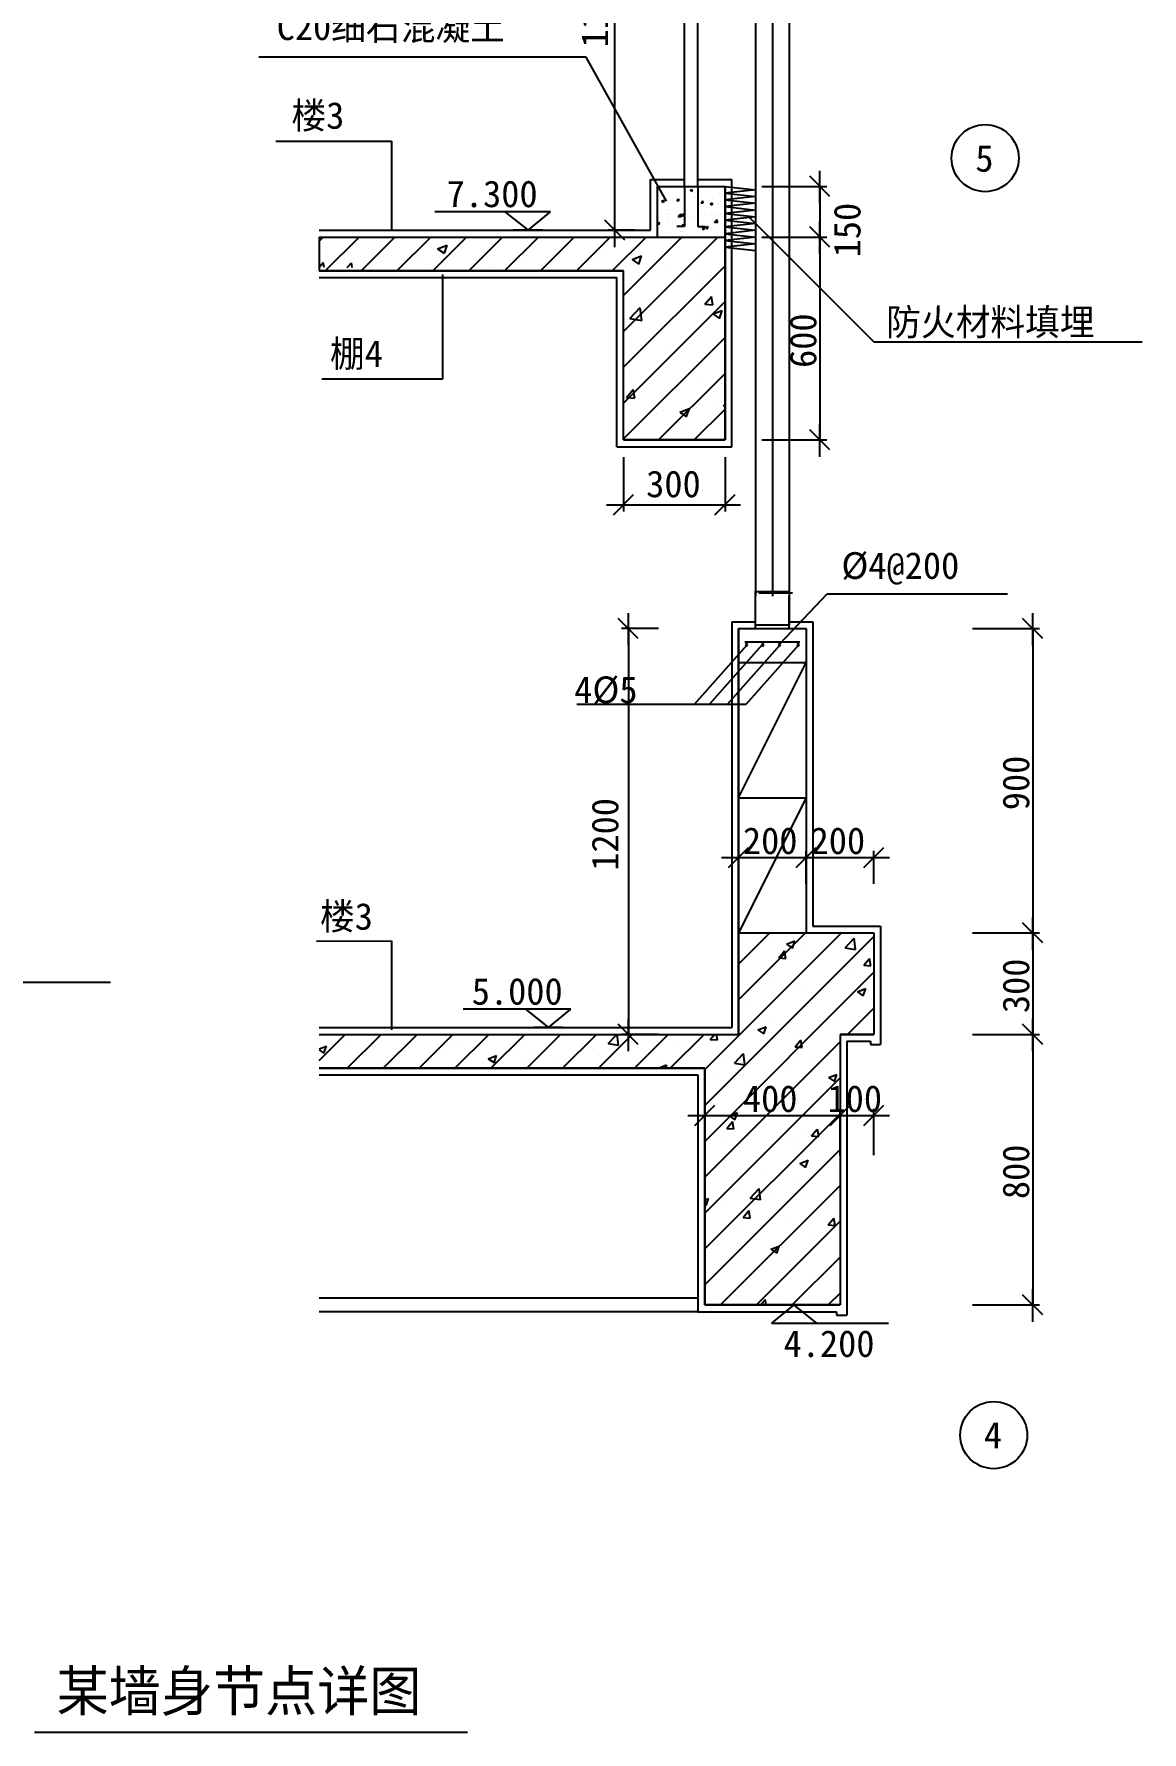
# Model space of a CAD drawing. Header units: metres. Extents: x -3982 to 122908, y 2504 to 184185.
# Drawn here: x 57399 to 122908, y 2504 to 102941 of the extents above; entities that cross this region are included whole.
import ezdxf

# ---------------------------------------------------------------- set-up
doc = ezdxf.new("R2010")
doc.units = ezdxf.units.M
for name, color, linetype in [('1', 4, 'Continuous'), ('BLOCK', 7, 'Continuous'), ('CUXING', 1, 'Continuous'), ('DIM', 3, 'Continuous'), ('TEXT', 7, 'Continuous')]:
    doc.layers.add(name, color=color, linetype=linetype)

# ---------------------------------------------------------------- blocks, each defined once
blk = doc.blocks.new('_DIMX')
blk.add_line((-111.11, 0), (102.7, 0))
blk.add_lwpolyline([(-65.71, -65.18), (66.45, 67.04)])

msp = doc.modelspace()

# ---------------------------------------------------------------- linework, layer by layer
for p, q in [((91745.54, 91328.08), (91745.54, 113321.54)), ((94253.43, 90928.08), (94253.43, 93928.08)), ((94253.43, 93928.08), (98253.43, 93928.08)), ((94857.85, 93813.56), (94857.85, 93813.56)), ((94907.4, 93495.75), (94907.4, 93495.75)), ((95992.98, 93485.48), (95992.98, 93485.48)), ((96073.77, 93695.96), (96073.77, 93695.96)), ((96188.6, 93695.98), (96328.64, 93749.73)), ((96188.6, 93695.98), (96288.09, 93628.88)), ((96290.86, 93626.94), (96331.41, 93747.8)), ((96493.66, 93551.39), (96493.66, 93551.39)), ((96882.51, 93425.76), (96882.51, 93425.76)), ((97240.15, 93896.17), (97240.15, 93896.17)), ((97251.12, 93651.12), (97251.12, 93651.12)), ((97909.39, 93566.58), (97909.39, 93566.58)), ((98253.43, 93928.08), (98253.43, 90928.08)), ((100434.81, 93928.08), (104265.82, 93928.08)), ((103865.82, 93928.08), (103865.82, 90928.08)), ((87929.97, 92420.18), (81096.14, 92420.18)), ((94302.93, 93357.19), (94302.93, 93357.19)), ((94508.15, 93050.92), (94648.19, 93104.67)), ((94508.16, 93050.92), (94607.64, 92983.81)), ((94610.41, 92981.88), (94650.97, 93102.74)), ((94729.88, 93319.19), (94729.88, 93319.19)), ((94809.21, 92481.98), (94809.21, 92481.98)), ((94833.53, 93147.77), (94833.53, 93147.77)), ((95370.57, 93312.08), (95370.57, 93312.08)), ((95414.11, 93082.98), (95510.53, 93197.89)), ((95414.11, 93082.98), (95533.65, 93072.53)), ((95466.84, 92696.66), (95466.84, 92696.66)), ((95536.42, 93070.58), (95513.29, 93195.95)), ((95819.42, 92610.02), (95819.42, 92610.02)), ((95843.74, 93275.81), (95843.74, 93275.81)), ((95967.52, 92762.57), (95967.52, 92762.57)), ((95991.2, 92502.63), (95991.2, 92502.63)), ((96438.22, 93266.97), (96438.22, 93266.97)), ((96724.98, 92862.29), (96724.98, 92862.29)), ((96848.63, 92957.48), (96945.05, 93072.39)), ((96848.63, 92957.48), (96968.18, 92947.02)), ((96858.19, 92759.97), (96858.19, 92759.97)), ((96970.94, 92945.08), (96947.81, 93070.44)), ((97157.57, 92702.84), (97157.57, 92702.84)), ((97382.41, 92890.74), (97522.45, 92944.5)), ((97382.41, 92890.74), (97481.9, 92823.64)), ((97484.67, 92821.71), (97525.23, 92942.56)), ((97505.86, 93221.86), (97505.86, 93221.86)), ((97885.07, 92900.79), (97885.07, 92900.79)), ((97988.08, 93028.58), (97988.08, 93028.58)), ((94257.09, 91704.1), (94353.51, 91819.01)), ((94257.09, 91704.1), (94376.64, 91693.65)), ((94335.15, 92066.55), (94335.15, 92066.55)), ((94379.4, 91691.7), (94356.28, 91817.07)), ((94784.89, 91816.19), (94784.89, 91816.19)), ((94824.83, 92302.42), (94824.83, 92302.42)), ((94940.7, 91907.83), (94940.7, 91907.83)), ((94981.1, 92290.09), (94981.1, 92290.09)), ((95304.06, 91863.29), (95304.06, 91863.29)), ((95402.8, 92021.44), (95402.8, 92021.44)), ((95441.38, 91973.75), (95441.38, 91973.75)), ((95493.47, 92143.96), (95649.25, 92306.31)), ((95493.47, 92143.96), (95671.35, 92116.38)), ((95674.15, 92114.32), (95652.05, 92304.26)), ((95691.61, 91578.6), (95788.03, 91693.51)), ((95691.61, 91578.6), (95811.16, 91568.14)), ((95701.97, 92245.68), (95842.01, 92299.43)), ((95701.97, 92245.68), (95801.45, 92178.58)), ((95813.92, 91566.2), (95790.8, 91691.56)), ((95795.1, 91944.23), (95795.1, 91944.23)), ((95804.23, 92176.64), (95844.78, 92297.5)), ((96048.75, 92244.98), (96048.75, 92244.98)), ((96198.84, 92073.47), (96198.84, 92073.47)), ((96470.43, 92063.5), (96470.43, 92063.5)), ((96470.44, 91976.33), (96470.44, 91976.33)), ((96809.55, 91428.4), (96809.55, 91428.4)), ((96833.87, 92094.18), (96833.87, 92094.18)), ((96895.78, 91440.44), (97035.82, 91494.2)), ((96895.78, 91440.44), (96995.27, 91373.34)), ((96935.81, 91450.94), (96935.81, 91450.94)), ((96998.04, 91371.41), (97038.59, 91492.26)), ((97116.39, 92199.87), (97116.39, 92199.87)), ((97126.13, 91453.1), (97222.55, 91568)), ((97126.13, 91453.1), (97245.68, 91442.64)), ((97248.44, 91440.69), (97225.32, 91566.06)), ((97436.49, 91516.85), (97436.49, 91516.85)), ((97461.94, 92239.76), (97461.94, 92239.76)), ((97538.09, 91931.22), (97538.09, 91931.22)), ((97627.96, 91812.92), (97783.73, 91975.28)), ((97627.96, 91812.92), (97805.83, 91785.34)), ((97636.8, 92263.71), (97636.8, 92263.71)), ((97808.63, 91783.28), (97786.54, 91973.22)), ((97836.43, 91569.22), (97836.43, 91569.22)), ((97860.75, 92235.01), (97860.75, 92235.01)), ((97962.62, 92305.68), (97962.62, 92305.68)), ((98184.04, 92154.76), (98184.04, 92154.76)), ((98193.95, 91616.57), (98193.95, 91616.57)), ((74253.43, 90686.74), (74494.77, 90928.08)), ((74253.43, 90928.08), (98253.43, 90928.08)), ((74616.09, 88928.08), (76616.09, 90928.08)), ((76737.41, 88928.08), (78737.41, 90928.08)), ((78858.73, 88928.08), (80858.73, 90928.08)), ((80980.05, 88928.08), (82980.05, 90928.08)), ((81260.43, 90240.6), (81820.58, 90455.62)), ((81661.13, 89970.25), (81823.34, 90453.68)), ((82795.79, 90617.15), (82795.79, 90617.15)), ((83101.37, 88928.08), (85101.37, 90928.08)), ((85222.7, 88928.08), (87222.7, 90928.08)), ((85825.65, 91016.04), (85825.65, 91016.04)), ((87319.41, 91087.96), (87319.41, 91087.96)), ((87344.02, 88928.08), (89344.02, 90928.08)), ((88805.86, 90413.59), (88805.86, 90413.59)), ((89465.34, 88928.08), (91465.34, 90928.08)), ((92915.77, 91328.08), (91345.54, 91328.08)), ((91586.66, 88928.08), (93586.66, 90928.08)), ((92253.43, 87473.53), (95707.98, 90928.08)), ((92253.43, 85352.21), (97829.3, 90928.08)), ((92913.36, 90976.88), (92913.36, 90976.88)), ((94414.56, 91119.01), (94414.56, 91119.01)), ((94583.2, 91273.48), (94583.2, 91273.48)), ((94760.57, 91150.41), (94760.57, 91150.41)), ((94901.5, 90963.17), (94901.5, 90963.17)), ((94915.24, 91184.92), (94915.24, 91184.92)), ((95650.84, 91228.37), (95650.84, 91228.37)), ((95672.71, 91284.65), (95672.71, 91284.65)), ((95770.78, 91278.44), (95770.78, 91278.44)), ((96067.88, 91163.38), (96067.88, 91163.38)), ((96718.49, 91183.26), (96718.49, 91183.26)), ((97234.25, 91363.59), (97234.25, 91363.59)), ((97786.13, 91138.15), (97786.13, 91138.15)), ((98253.43, 90928.08), (98253.43, 78928.08)), ((100434.81, 90928.08), (104265.82, 90928.08)), ((100434.81, 90928.08), (104265.82, 90928.08)), ((103865.82, 90928.08), (103865.82, 78928.08)), ((74253.43, 89142.01), (74493.28, 89427.86)), ((74550.97, 89128.08), (74496.03, 89425.91)), ((75740.67, 89688.32), (75740.67, 89688.32)), ((75906.66, 89128.08), (76168.16, 89400.62)), ((75981.11, 89562.69), (75981.11, 89562.69)), ((76202.42, 89128.08), (76170.95, 89398.57)), ((77988.43, 89486.28), (77988.43, 89486.28)), ((80793.07, 90353.49), (80793.07, 90353.49)), ((81260.44, 90240.6), (81658.37, 89972.19)), ((82653.92, 90287.12), (82653.92, 90287.12)), ((84650.77, 89813.78), (84650.77, 89813.78)), ((92757.47, 89599.9), (93317.62, 89814.92)), ((92757.47, 89599.9), (93155.41, 89331.49)), ((93158.16, 89329.54), (93320.37, 89812.97)), ((92253.43, 88928.08), (74253.43, 88928.08)), ((80251.69, 89382.25), (80251.69, 89382.25)), ((80609.92, 89301.63), (80609.92, 89301.63)), ((84522.27, 89201.81), (84522.27, 89201.81)), ((92253.43, 83230.89), (98253.43, 89230.89)), ((92253.43, 78928.08), (92253.43, 88928.08)), ((93063.43, 88840.94), (93063.43, 88840.94)), ((93806.07, 89188.46), (93806.07, 89188.46)), ((95040.18, 89089.15), (95040.18, 89089.15)), ((96856.93, 88825.88), (96856.93, 88825.88)), ((97334.01, 88660.5), (97334.01, 88660.5)), ((92816.08, 88313.73), (92816.08, 88313.73)), ((94750.21, 87766.34), (94750.21, 87766.34)), ((97059.94, 86960.16), (97445.61, 87419.79)), ((97540.86, 86916.36), (97448.35, 87417.82)), ((92253.43, 81109.57), (98253.43, 87109.57)), ((92620.91, 86102.9), (93244.02, 86752.32)), ((93335.19, 85990.5), (93246.8, 86750.26)), ((96753.91, 86698.32), (96753.91, 86698.32)), ((97059.94, 86960.16), (97538.11, 86918.33)), ((97532.73, 86378.95), (98092.87, 86593.97)), ((97532.73, 86378.95), (97930.67, 86110.53)), ((97933.42, 86108.58), (98095.63, 86592.02)), ((92620.91, 86102.91), (93332.41, 85992.56)), ((92718.8, 85650.58), (92718.8, 85650.58)), ((96759.65, 86162.72), (96759.65, 86162.72)), ((92253.43, 78988.25), (98253.43, 84988.25)), ((95742.4, 84594.03), (95742.4, 84594.03)), ((94649.36, 83543.03), (94649.36, 83543.03)), ((94709.88, 84315.84), (94709.88, 84315.84)), ((96652.08, 83806.69), (96652.08, 83806.69)), ((96662.37, 83499.57), (96662.37, 83499.57)), ((92621.52, 82987.42), (92621.52, 82987.42)), ((94314.58, 78928.08), (98253.43, 82866.93)), ((96626.8, 82559.3), (96626.8, 82559.3)), ((92431.86, 81444.64), (92817.54, 81904.27)), ((92431.87, 81444.64), (92910.04, 81402.81)), ((92912.78, 81400.85), (92820.28, 81902.31)), ((92544.8, 80387.74), (92544.8, 80387.74)), ((94184.52, 80506.06), (94184.52, 80506.06)), ((94547.52, 80651.4), (94547.52, 80651.4)), ((95586.2, 80577.75), (96146.35, 80792.77)), ((95586.2, 80577.75), (95984.14, 80309.33)), ((95986.89, 80307.39), (96149.1, 80790.82)), ((96435.9, 78928.08), (98253.43, 80745.61)), ((96565.09, 80836.42), (96565.09, 80836.42)), ((97577.37, 81050.29), (97577.37, 81050.29)), ((98169.95, 80942.62), (98253.43, 81042.12)), ((98169.95, 80942.62), (98253.43, 80935.32)), ((92524.24, 80324.27), (92524.24, 80324.27)), ((95871.3, 79431.46), (95871.3, 79431.46)), ((98253.43, 78928.08), (92253.43, 78928.08)), ((100434.81, 78928.08), (104265.82, 78928.08)), ((92253.43, 77916), (92253.43, 74689.68)), ((98253.43, 77916), (98253.43, 74689.68)), ((92253.43, 75089.68), (98253.43, 75089.68)), ((94312.56, 67767.57), (92139.74, 67767.57)), ((92539.74, 67767.57), (92539.74, 43767.57)), ((99053.43, 43767.57), (99053.43, 67767.57)), ((99053.43, 67767.57), (103053.43, 67767.57)), ((103053.43, 67767.57), (103053.43, 49767.57)), ((112888.42, 67767.57), (116848.63, 67767.57)), ((116448.63, 67767.57), (116448.63, 49767.57)), ((99053.43, 65767.57), (103053.43, 65767.57)), ((99053.43, 52671.79), (99053.43, 54625.6)), ((103053.43, 52671.79), (103053.43, 54625.6)), ((103053.43, 52671.79), (103053.43, 54625.6)), ((107053.43, 52671.79), (107053.43, 54625.6)), ((99053.43, 54225.6), (103053.43, 54225.6)), ((103053.43, 54225.6), (107053.43, 54225.6)), ((97053.43, 41683.33), (105137.66, 49767.57)), ((97053.43, 39562.01), (107053.43, 49562.01)), ((99053.43, 45804.65), (103016.34, 49767.57)), ((99053.43, 47925.98), (100895.02, 49767.57)), ((99053.43, 49767.57), (103016.34, 49767.57)), ((101004.14, 49321.87), (101004.14, 49321.87)), ((101898.82, 49105.39), (102388.95, 49293.54)), ((102249.58, 48868.59), (102391.51, 49291.6)), ((103053.43, 49767.57), (107053.43, 49767.57)), ((103070.4, 49538.56), (103070.4, 49538.56)), ((105349.99, 48885.87), (105895.21, 49454.11)), ((105975.14, 48787.29), (105897.81, 49452.08)), ((106345.07, 49511.21), (106345.07, 49511.21)), ((107053.43, 49767.57), (107053.43, 43767.57)), ((112888.42, 49767.57), (116848.63, 49767.57)), ((112888.42, 49767.57), (116848.63, 49767.57)), ((116448.63, 49767.57), (116448.63, 43767.57)), ((99115.31, 48493.51), (99115.31, 48493.51)), ((100419.28, 49189.53), (100419.28, 49189.53)), ((101431.36, 48300.8), (101768.83, 48702.97)), ((101431.37, 48300.8), (101849.77, 48264.19)), ((101852.32, 48262.24), (101771.39, 48701.02)), ((101898.82, 49105.39), (102247.01, 48870.53)), ((102751.01, 49018.34), (102751.01, 49018.34)), ((104740.89, 49163.99), (104740.89, 49163.99)), ((105349.99, 48885.87), (105972.55, 48789.32)), ((106452.19, 47861.53), (106789.65, 48263.71)), ((106873.15, 47822.97), (106792.21, 48261.75)), ((97053.43, 37440.69), (107053.43, 47440.69)), ((105649.77, 47359.69), (105649.77, 47359.69)), ((106452.19, 47861.53), (106870.59, 47824.93)), ((101228.91, 46777.68), (101228.91, 46777.68)), ((102665.9, 46688.08), (102665.9, 46688.08)), ((103135.96, 46724.9), (103135.96, 46724.9)), ((106077.17, 46287.06), (106567.3, 46475.21)), ((106077.17, 46287.06), (106425.36, 46052.2)), ((106259.95, 47180.96), (106259.95, 47180.96)), ((106427.93, 46050.26), (106569.86, 46473.26)), ((89141.67, 45259.67), (82765.37, 45259.67)), ((99053.66, 46024.17), (99053.66, 46024.17)), ((99640.99, 45744.91), (99640.99, 45744.91)), ((103377.75, 45587.02), (103377.75, 45587.02)), ((105501.62, 43767.57), (107053.43, 45319.37)), ((100195.61, 44029.34), (100685.74, 44217.49)), ((100546.37, 43792.54), (100688.3, 44215.55)), ((100730.96, 44487.2), (100730.96, 44487.2)), ((101116.93, 44804.63), (101116.93, 44804.63)), ((102580.78, 44357.83), (102580.78, 44357.83)), ((103808.28, 44598.81), (103808.28, 44598.81)), ((104813.26, 45187.93), (104813.26, 45187.93)), ((104853.69, 44646.75), (104853.69, 44646.75)), ((105560.66, 44829.52), (105560.66, 44829.52)), ((106174.83, 44850.7), (106174.83, 44850.7)), ((74253.43, 42217.86), (75803.14, 43767.57)), ((74253.43, 43767.57), (99053.43, 43767.57)), ((74755.85, 43292.43), (74755.85, 43292.43)), ((75924.46, 41767.57), (77924.46, 43767.57)), ((77499.16, 43231.57), (77499.16, 43231.57)), ((78045.78, 41767.57), (80045.78, 43767.57)), ((80167.1, 41767.57), (82167.1, 43767.57)), ((81134.87, 43756.41), (81134.87, 43756.41)), ((82288.42, 41767.57), (84288.42, 43767.57)), ((82724.44, 43221.23), (82724.44, 43221.23)), ((84409.74, 41767.57), (86409.74, 43767.57)), ((86531.06, 41767.57), (88531.06, 43767.57)), ((88652.38, 41767.57), (90652.38, 43767.57)), ((90773.7, 41767.57), (92773.7, 43767.57)), ((91336.67, 43225.68), (91856.61, 43767.57)), ((91336.67, 43225.68), (91959.23, 43129.12)), ((91961.82, 43127.11), (91887.31, 43767.57)), ((94312.56, 43767.57), (92139.74, 43767.57)), ((92895.02, 41767.57), (94895.02, 43767.57)), ((94983.92, 43437.06), (94983.92, 43437.06)), ((95016.34, 41767.57), (97016.34, 43767.57)), ((95409.32, 43384.86), (95409.32, 43384.86)), ((96736.3, 43667.77), (96736.3, 43667.77)), ((97053.43, 35319.37), (105053.43, 43319.37)), ((97381.8, 43474.72), (97627.53, 43767.57)), ((97381.8, 43474.72), (97800.21, 43438.11)), ((97802.76, 43436.16), (97741.63, 43767.57)), ((99387.43, 44016.79), (99387.43, 44016.79)), ((100195.61, 44029.34), (100543.81, 43794.48)), ((102402.62, 43035.45), (102740.09, 43437.63)), ((102823.58, 42996.89), (102742.64, 43435.67)), ((107053.43, 43767.57), (105053.43, 43767.57)), ((105053.43, 43767.57), (105053.43, 27767.57)), ((112888.42, 43767.57), (116848.63, 43767.57)), ((112888.42, 43767.57), (116848.63, 43767.57)), ((116448.63, 43767.57), (116448.63, 27767.57)), ((74253.43, 42915.58), (74684.37, 43081)), ((74253.43, 42852.93), (74542.44, 42657.99)), ((74545, 42656.07), (74686.93, 43079.08)), ((75827.79, 43134.05), (75827.79, 43134.05)), ((78642.14, 42520.49), (78642.14, 42520.49)), ((79564.55, 42976.16), (79564.55, 42976.16)), ((83301.3, 42818.28), (83301.3, 42818.28)), ((84254.15, 42332.24), (84744.28, 42520.38)), ((84254.15, 42332.24), (84602.34, 42097.38)), ((84604.9, 42095.45), (84746.84, 42518.46)), ((86159.57, 42275.31), (86159.57, 42275.31)), ((87038.06, 42660.4), (87038.06, 42660.4)), ((87911.95, 42506.02), (87911.95, 42506.02)), ((88179.56, 42367.15), (88179.56, 42367.15)), ((88484.05, 42384.99), (88484.05, 42384.99)), ((90563.07, 42855.05), (90563.07, 42855.05)), ((90774.82, 42502.51), (90774.82, 42502.51)), ((91815.27, 42891.99), (91815.27, 42891.99)), ((92566.36, 43085.73), (92566.36, 43085.73)), ((94511.58, 42344.63), (94511.58, 42344.63)), ((98248.33, 42186.74), (98248.33, 42186.74)), ((98807.36, 42067.04), (99352.58, 42635.28)), ((99432.5, 41968.47), (99355.17, 42633.26)), ((102402.63, 43035.45), (102821.03, 42998.85)), ((97053.43, 41767.57), (74253.43, 41767.57)), ((74559.84, 41819.76), (74559.84, 41819.76)), ((84643.81, 41919.02), (84643.81, 41919.02)), ((94314.05, 41771.63), (94804.18, 41959.77)), ((94314.05, 41771.63), (94320.07, 41767.57)), ((94742.9, 41767.57), (94806.74, 41957.83)), ((97053.43, 27767.57), (97053.43, 41767.57)), ((97053.43, 33198.05), (105053.43, 41198.05)), ((97545.94, 41255.91), (97545.94, 41255.91)), ((98807.36, 42067.04), (99429.92, 41970.49)), ((98859.95, 41502.74), (98859.95, 41502.74)), ((99322.03, 41336.77), (99322.03, 41336.77)), ((101966.79, 41837.93), (101966.79, 41837.93)), ((101985.09, 42028.86), (101985.09, 42028.86)), ((102495.66, 42027.57), (102495.66, 42027.57)), ((103404.33, 42037.51), (103404.33, 42037.51)), ((103719.17, 42068.63), (103719.17, 42068.63)), ((104373.96, 41211.01), (104864.09, 41399.16)), ((104373.96, 41211.01), (104722.16, 40976.15)), ((104724.72, 40974.21), (104866.65, 41397.21)), ((97053.43, 36631.44), (97053.43, 39370.16)), ((98774.83, 39172.48), (98774.83, 39172.48)), ((101877.69, 39307.75), (101877.69, 39307.75)), ((102410.54, 39697.31), (102410.54, 39697.31)), ((104528.81, 39656.78), (104528.81, 39656.78)), ((105053.43, 36631.44), (105053.43, 39370.16)), ((105053.43, 36631.44), (105053.43, 39370.16)), ((107053.43, 36631.44), (107053.43, 39370.16)), ((97053.43, 31076.73), (105053.43, 39076.73)), ((97053.43, 38970.16), (105053.43, 38970.16)), ((98353.06, 38209.37), (98690.53, 38611.55)), ((98353.06, 38209.37), (98771.47, 38172.77)), ((98492.4, 38953.29), (98982.53, 39141.44)), ((98492.4, 38953.29), (98840.6, 38718.43)), ((98774.01, 38170.82), (98693.08, 38609.6)), ((98843.16, 38716.5), (98985.09, 39139.5)), ((100125.31, 39077.05), (100125.31, 39077.05)), ((100621.95, 38451.89), (100621.95, 38451.89)), ((103373.88, 37770.11), (103711.35, 38172.28)), ((103794.84, 37731.55), (103713.9, 38170.33)), ((104358.7, 38294.01), (104358.7, 38294.01)), ((105053.43, 38970.16), (107053.43, 38970.16)), ((98361.12, 37669.5), (98361.12, 37669.5)), ((102097.88, 37511.62), (102097.88, 37511.62)), ((102325.42, 37367.06), (102325.42, 37367.06)), ((103115.32, 37860.86), (103115.32, 37860.86)), ((103373.88, 37770.11), (103792.29, 37733.5)), ((97053.43, 28955.41), (105053.43, 36955.41)), ((98283.82, 36316.16), (98283.82, 36316.16)), ((98689.71, 36842.22), (98689.71, 36842.22)), ((99033.01, 37160.13), (99033.01, 37160.13)), ((100036.2, 36546.87), (100036.2, 36546.87)), ((102670.75, 36134.96), (103160.88, 36323.11)), ((102687.32, 36895.9), (102687.32, 36895.9)), ((103021.5, 35898.16), (103163.44, 36321.16)), ((104792.62, 36323.89), (104792.62, 36323.89)), ((100710.32, 35623.16), (100710.32, 35623.16)), ((102670.75, 36134.96), (103018.95, 35900.1)), ((97986.9, 27767.57), (105053.43, 34834.09)), ((98604.59, 34511.96), (98604.59, 34511.96)), ((99229.28, 34893.73), (99229.28, 34893.73)), ((99735.42, 34089.58), (100280.63, 34657.82)), ((100360.55, 33991), (100283.21, 34655.79)), ((102240.3, 35036.8), (102240.3, 35036.8)), ((102966.04, 34735.85), (102966.04, 34735.85)), ((97053.43, 33978.67), (97279.33, 34065.39)), ((97053.43, 33699.02), (97137.39, 33642.38)), ((97139.95, 33640.45), (97281.88, 34063.45)), ((98194.71, 33785.99), (98194.71, 33785.99)), ((99324.32, 32944.03), (99661.78, 33346.2)), ((99745.27, 32905.47), (99664.33, 33344.25)), ((99735.41, 34089.58), (100357.97, 33993.03)), ((100845.84, 34135.01), (100845.84, 34135.01)), ((103383.69, 33173.47), (103383.69, 33173.47)), ((98519.47, 32181.71), (98519.47, 32181.71)), ((99301.38, 32472.74), (99301.38, 32472.74)), ((99324.32, 32944.03), (99742.72, 32907.42)), ((100108.22, 27767.57), (105053.43, 32712.77)), ((102155.18, 32706.54), (102155.18, 32706.54)), ((104345.14, 32504.76), (104682.61, 32906.94)), ((104345.14, 32504.76), (104763.55, 32468.16)), ((104766.09, 32466.2), (104685.15, 32904.98)), ((97866.14, 31316.76), (97866.14, 31316.76)), ((99004.35, 31374.13), (99004.35, 31374.13)), ((100967.55, 31058.91), (101457.67, 31247.05)), ((101318.29, 30822.11), (101460.23, 31245.11)), ((101602.9, 31158.88), (101602.9, 31158.88)), ((103425.2, 31956.15), (103425.2, 31956.15)), ((99342.08, 30376.49), (99342.08, 30376.49)), ((100967.55, 31058.91), (101315.74, 30824.05)), ((102070.06, 30376.28), (102070.06, 30376.28)), ((102229.54, 27767.57), (105053.43, 30591.45)), ((103078.83, 30218.6), (103078.83, 30218.6)), ((98434.35, 29851.45), (98434.35, 29851.45)), ((101583.71, 29195.27), (101583.71, 29195.27)), ((103336.09, 29425.97), (103336.09, 29425.97)), ((97162.86, 28613.25), (97162.86, 28613.25)), ((99012.37, 28296.09), (99012.37, 28296.09)), ((103094.68, 28996.82), (103094.68, 28996.82)), ((104350.86, 27767.57), (105053.43, 28470.13)), ((105053.43, 27767.57), (97053.43, 27767.57)), ((100370.16, 27767.57), (100633.04, 28080.86)), ((100693.02, 27767.57), (100635.59, 28078.9)), ((101984.94, 28046.03), (101984.94, 28046.03)), ((112888.42, 27767.57), (116848.63, 27767.57)), ((100997.15, 26680.16), (107926.74, 26680.16)), ((57428.57, 2504.41), (83027.7, 2504.41))]:
    msp.add_line(p, q)
for centre in [(113633.84, 95597.12), (114140.84, 20065.53)]:
    msp.add_circle(centre, 1984.08)
at = {"layer": '1'}
for p, q in [((100053.43, 115928.08), (100053.43, 69689.85)), ((101053.43, 115928.08), (101053.43, 69689.85)), ((102053.43, 115928.08), (102053.43, 69689.85)), ((90045.25, 101577.8), (70688.3, 101577.8)), ((94803.67, 93047.92), (90045.25, 101577.8)), ((71700.2, 96596.26), (78532.85, 96596.26)), ((78532.85, 96596.26), (78532.85, 91327.35)), ((93853.43, 91328.08), (93853.43, 94328.08)), ((93853.43, 94328.08), (95853.43, 94328.08)), ((96653.43, 94328.08), (98653.43, 94328.08)), ((98253.43, 93928.08), (100053.43, 93728.08)), ((100053.43, 93728.08), (98253.43, 93528.08)), ((98253.43, 93528.08), (100053.43, 93328.08)), ((98653.43, 78528.08), (98653.43, 94328.08)), ((100053.43, 93328.08), (98253.43, 93128.08)), ((98253.43, 93128.08), (100053.43, 92928.08)), ((100053.43, 92928.08), (98253.43, 92728.08)), ((98253.43, 92728.08), (100053.43, 92528.08)), ((100053.43, 92528.08), (98253.43, 92328.08)), ((98253.43, 92328.08), (100053.43, 92128.08)), ((100053.43, 92128.08), (98253.43, 91928.08)), ((98253.43, 91928.08), (100053.43, 91728.08)), ((100053.43, 91728.08), (98253.43, 91528.08)), ((98253.43, 91528.08), (100053.43, 91328.08)), ((99653.43, 92128.08), (107053.43, 84728.08)), ((74253.43, 91328.08), (93853.43, 91328.08)), ((100053.43, 91328.08), (98253.43, 91128.08)), ((98253.43, 91128.08), (100053.43, 90928.08)), ((100053.43, 90928.08), (98253.43, 90728.08)), ((98253.43, 90728.08), (100053.43, 90528.08)), ((100053.43, 90528.08), (98253.43, 90328.08)), ((98253.43, 90328.08), (100053.43, 90128.08)), ((74253.43, 88528.08), (91853.43, 88528.08)), ((81563.09, 82539.3), (81563.09, 88713.15)), ((91853.43, 78528.08), (91853.43, 88528.08)), ((107053.43, 84728.08), (122908.47, 84728.08)), ((74423.89, 82539.3), (81563.09, 82539.3)), ((91853.43, 78528.08), (98653.43, 78528.08)), ((100053.43, 67964.41), (100053.43, 69964.41)), ((100053.43, 69964.41), (102053.43, 69964.41)), ((100053.43, 67767.57), (100053.43, 69689.85)), ((100253.43, 69889.85), (102253.43, 69889.85)), ((101513.8, 66880.44), (104301.49, 69820.49)), ((102053.43, 69964.41), (102053.43, 67964.41)), ((102053.43, 67767.57), (102053.43, 69689.85)), ((104301.49, 69820.49), (114951.88, 69820.49)), ((98653.43, 68167.57), (100053.43, 68167.57)), ((98653.43, 68167.57), (98653.43, 44167.57)), ((102053.43, 67964.41), (100053.43, 67964.41)), ((102053.43, 68167.57), (103453.43, 68167.57)), ((103453.43, 68167.57), (103453.43, 50167.57)), ((99539.78, 66793.68), (96425.78, 63271.52)), ((100425.04, 66793.68), (97311.05, 63271.52)), ((101493.46, 66793.68), (98379.46, 63271.52)), ((102592.41, 66793.68), (99478.41, 63271.52)), ((99053.43, 57767.57), (103053.43, 65767.57)), ((99053.43, 65767.57), (103053.43, 65767.57)), ((99478.41, 63271.52), (89496.68, 63271.52)), ((99053.43, 57767.57), (103053.43, 57767.57)), ((103053.43, 57767.57), (99053.43, 49767.57)), ((74096.31, 49280.62), (78532.85, 49302.78)), ((78532.85, 49302.78), (78532.85, 44033.87)), ((103453.43, 50167.57), (107453.43, 50167.57)), ((107453.43, 50167.57), (107453.43, 43167.57)), ((74253.43, 44167.57), (98653.43, 44167.57)), ((105453.43, 43367.57), (106853.43, 43367.57)), ((105453.43, 43367.57), (105453.43, 27167.57)), ((106853.43, 43367.57), (106853.43, 43167.57)), ((106853.43, 43167.57), (107453.43, 43167.57)), ((74253.43, 41367.57), (96653.43, 41367.57)), ((96653.43, 41367.57), (96653.43, 27367.57)), ((96653.43, 28167.57), (74253.43, 28167.57)), ((96653.43, 27367.57), (74253.43, 27367.57)), ((96653.43, 27367.57), (104853.43, 27367.57)), ((104853.43, 27367.57), (104853.43, 27167.57)), ((104853.43, 27167.57), (105453.43, 27167.57))]:
    msp.add_line(p, q, dxfattribs=at)
for centre, start, end in [((99524.46, 66806.44), 0, 180), ((99524.46, 66806.44), 180, 0), ((100489.97, 66806.44), 0, 180), ((100489.97, 66806.44), 180, 0), ((101478.46, 66806.44), 0, 180), ((101478.46, 66806.44), 180, 0), ((102581.89, 66806.44), 0, 180), ((102581.89, 66806.44), 180, 0)]:
    msp.add_arc(centre, 60, start, end, dxfattribs=at)
at = {"layer": 'BLOCK'}
for p, q in [((85244.26, 92412.51), (86613.87, 91328.08)), ((86613.87, 91328.08), (87929.97, 92420.18)), ((84853.43, 91328.08), (86053.43, 91328.08)), ((87458.54, 91328.08), (85732.09, 91328.08)), ((86455.96, 45252), (87825.57, 44167.57)), ((87825.57, 44167.57), (89141.67, 45259.67)), ((86428.64, 44167.57), (87628.64, 44167.57)), ((88670.24, 44167.57), (86943.79, 44167.57)), ((102313.25, 27772.27), (100997.15, 26680.16)), ((101468.58, 27772.27), (103195.03, 27772.27)), ((102966.42, 27767.57), (101766.42, 27767.57)), ((103682.86, 26687.83), (102313.25, 27772.27))]:
    msp.add_line(p, q, dxfattribs=at)
at = {"layer": 'CUXING'}
for p, q in [((95853.43, 93928.08), (95853.43, 112280.87)), ((96653.43, 93928.08), (96653.43, 112280.87)), ((94253.43, 90928.08), (94253.43, 93928.08)), ((94253.43, 93928.08), (98253.43, 93928.08)), ((95853.43, 93928.08), (95853.43, 91552.96)), ((96653.43, 93928.08), (96653.43, 91552.96)), ((98253.43, 78928.08), (98253.43, 93928.08)), ((95853.43, 91552.96), (95402.36, 91552.96)), ((96653.43, 91552.96), (97104.5, 91552.96)), ((74253.43, 90928.08), (74253.43, 88928.08)), ((74253.43, 90928.08), (98253.43, 90928.08)), ((74253.43, 88928.08), (92253.43, 88928.08)), ((92253.43, 78928.08), (92253.43, 88928.08)), ((92253.43, 78928.08), (98253.43, 78928.08)), ((99053.43, 67767.57), (103053.43, 67767.57)), ((99053.43, 67767.57), (99053.43, 43767.57)), ((103053.43, 67767.57), (103053.43, 49767.57)), ((99429.53, 66989.65), (102676.2, 66989.65)), ((99053.43, 49767.57), (107053.43, 49767.57)), ((107053.43, 49767.57), (107053.43, 43767.57)), ((74253.43, 43767.57), (99053.43, 43767.57)), ((105053.43, 43767.57), (107053.43, 43767.57)), ((105053.43, 43767.57), (105053.43, 27767.57)), ((74253.43, 41767.57), (97053.43, 41767.57)), ((97053.43, 41767.57), (97053.43, 27767.57)), ((97053.43, 27767.57), (105053.43, 27767.57))]:
    msp.add_line(p, q, dxfattribs=at)
at = {"layer": 'TEXT'}
msp.add_line((31146.44, 46865.07), (61921.43, 46865.07), dxfattribs=at)

# ---------------------------------------------------------------- block references
at = {"layer": 'DIM', "xscale": 9, "yscale": 9, "zscale": 9, "rotation": 90}
for p in [(103865.82, 93928.08), (91745.54, 91328.08), (103865.82, 90928.08), (103865.82, 78928.08), (92539.74, 67767.57), (116448.63, 67767.57), (116448.63, 49767.57), (92539.74, 43767.57), (116448.63, 43767.57), (116448.63, 27767.57)]:
    msp.add_blockref('_DIMX', p, dxfattribs=at)
at = {"layer": 'DIM', "xscale": 9, "yscale": 9, "zscale": 9}
for p in [(92253.43, 75089.68), (98253.43, 75089.68), (99053.43, 54225.6), (103053.43, 54225.6), (107053.43, 54225.6), (97053.43, 38970.16), (105053.43, 38970.16), (107053.43, 38970.16)]:
    msp.add_blockref('_DIMX', p, dxfattribs=at)

# ---------------------------------------------------------------- texts
for s, p in [('1100', (91341.93, 102148.02)), ('150', (106261.95, 89730.19)), ('600', (103655.82, 83188.25)), ('900', (116238.63, 57027.74)), ('1200', (91947.23, 53447.8)), ('300', (116238.63, 45027.74)), ('800', (116238.63, 34027.74))]:
    msp.add_text(s, height=1580, rotation=90).set_placement(p)
for s, height, p in [('5', 1580, (113053.9, 94797.98)), ('7.300', 1580, (81800.53, 92696.6)), ('300', 1580, (93593.85, 75540.28)), ('200', 1580, (99313.6, 54435.6)), ('200', 1580, (103313.6, 54435.6)), ('5.000', 1580, (83282.23, 45527.98)), ('400', 1580, (99313.6, 39180.16)), ('100', 1580, (104313.6, 39180.16)), ('4.200', 1580, (101717.37, 24691.51)), ('4', 1580, (113560.9, 19275.53)), ('某墙身节点详图', 2370, (58739.04, 3745.21))]:
    msp.add_text(s, height=height).set_placement(p)
at = {"layer": 'TEXT'}
for s, p in [('C20细石混凝土', (71747.41, 102579.85)), ('楼3', (72618.46, 97332.44)), ('防火材料填埋', (107781.53, 85112.08)), ('棚4', (74896.13, 83244.94)), ('%%c4@200', (105134.32, 70710.24)), ('4%%c5', (89337.27, 63362.98)), ('楼3', (74310.01, 49958.74))]:
    msp.add_text(s, height=1580, dxfattribs=at).set_placement(p)

doc.saveas('drawing.dxf')
